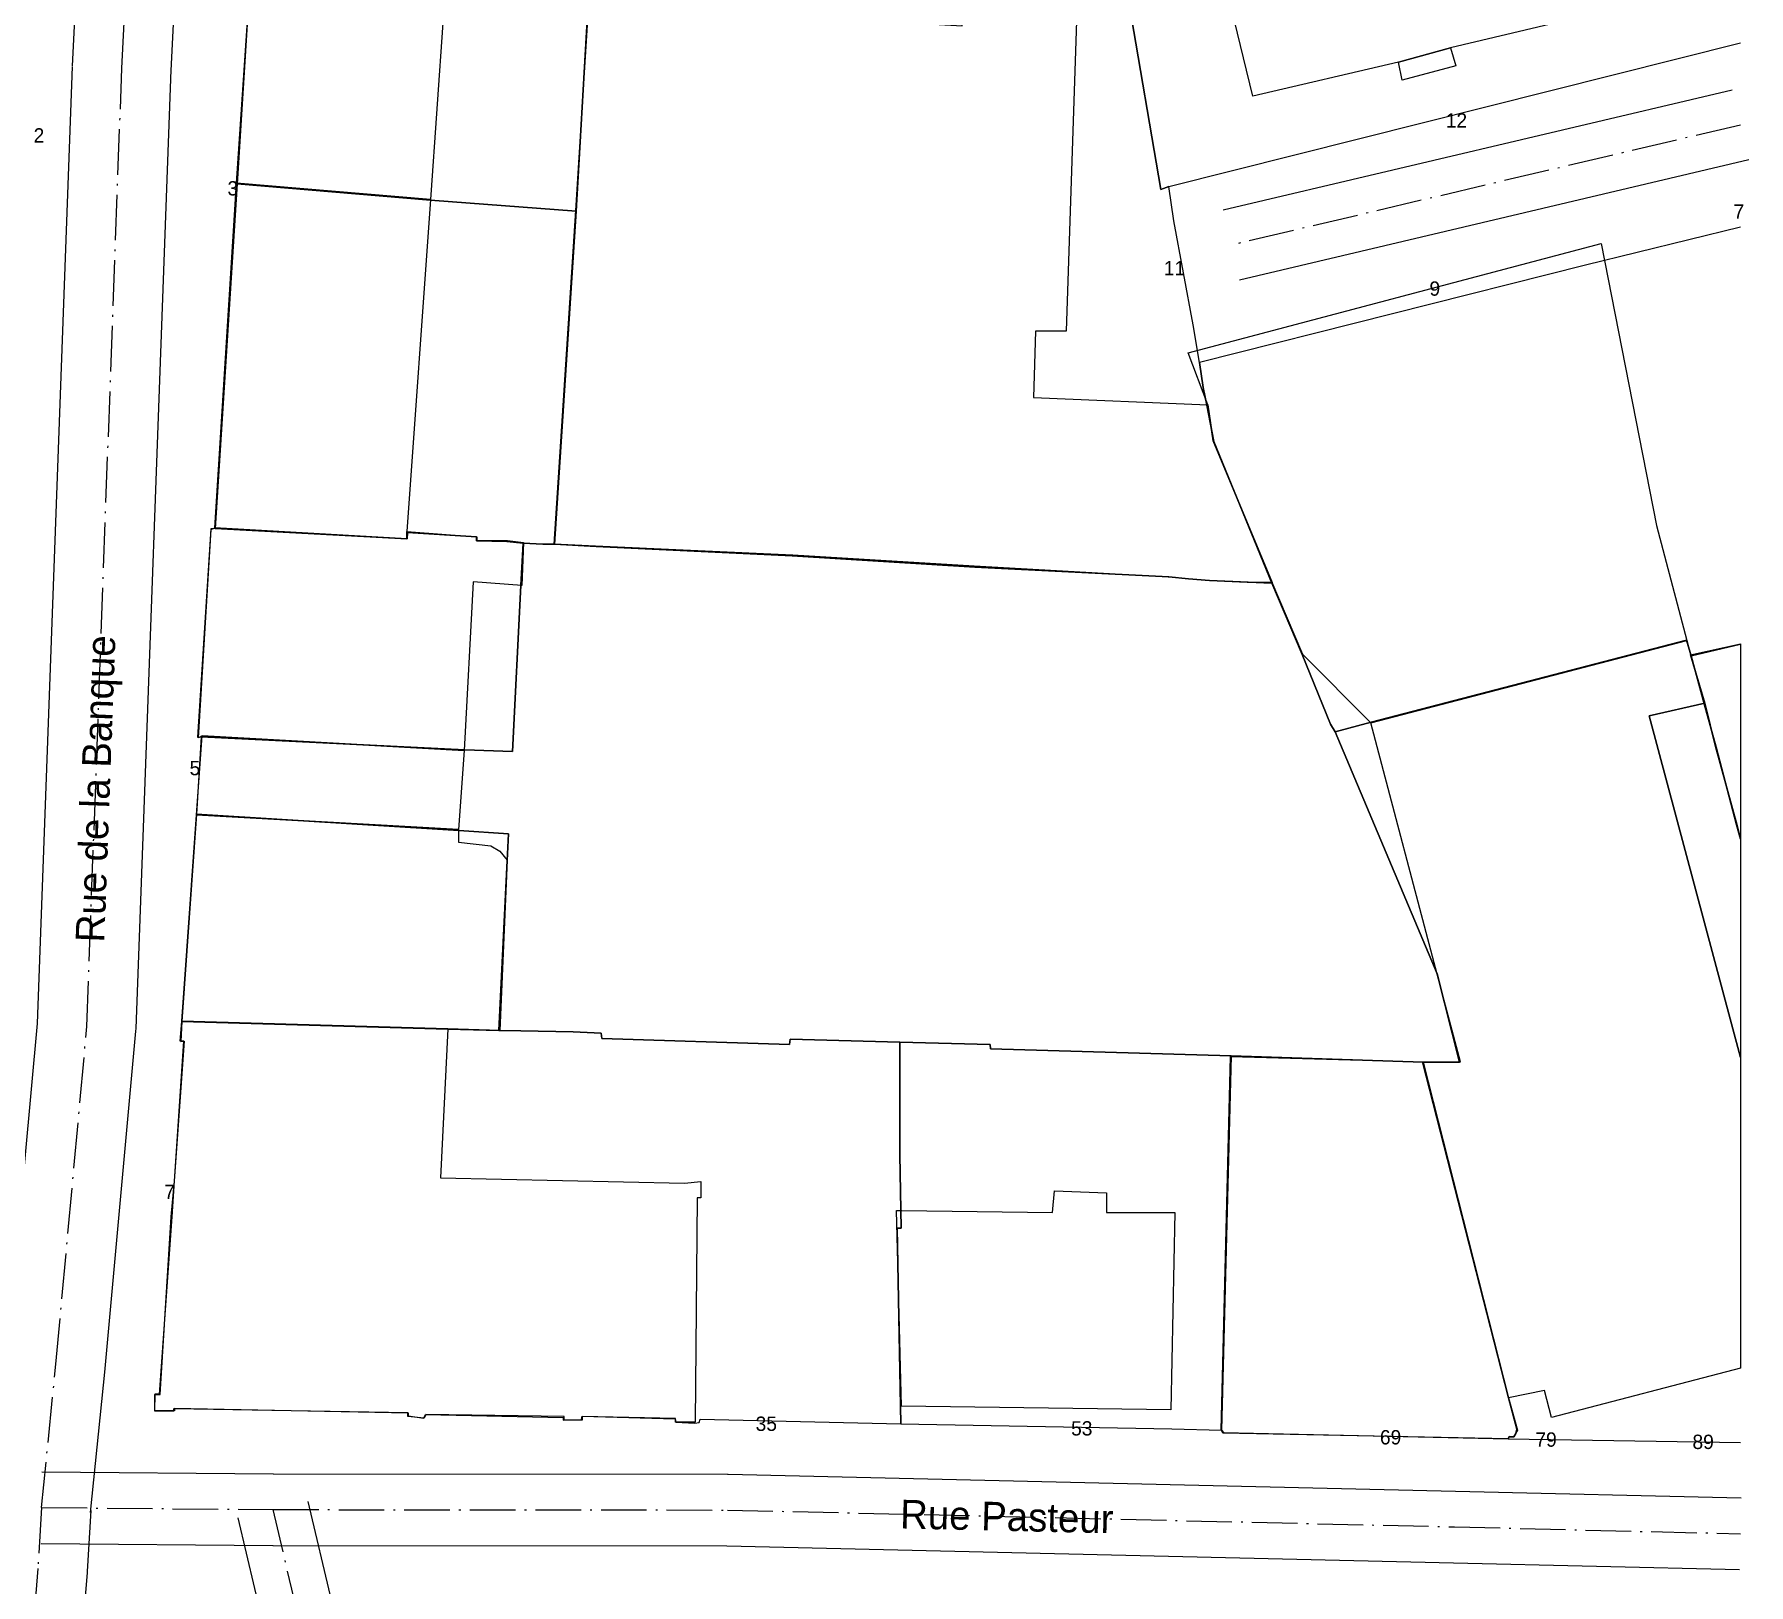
# Model space of a CAD drawing. Header units: metres. Extents: x 1927837 to 1929083, y 4266568 to 4267119.
# Drawn here: x 1928352.3 to 1928447.9, y 4266908.6 to 4266995 of the extents above; entities that cross this region are included whole.
import ezdxf
from ezdxf.enums import TextEntityAlignment as Align

# ---------------------------------------------------------------- set-up
doc = ezdxf.new("R2010")
doc.units = ezdxf.units.M
doc.linetypes.add('DASHDOT', pattern=[3.556, 2.54, -0.508, 0, -0.508])
for name, color, linetype in [('BAT_BATI', 8, 'CONTINUOUS'), ('CAD_LIMITE', 94, 'CONTINUOUS'), ('TXT_ADRESSE', 8, 'CONTINUOUS'), ('TXT_VOIE', 7, 'CONTINUOUS'), ('VOI_AXE', 1, 'DASHDOT'), ('VOI_BORDURE', 7, 'CONTINUOUS')]:
    doc.layers.add(name, color=color, linetype=linetype)

msp = doc.modelspace()

# ---------------------------------------------------------------- linework, layer by layer
at = {"layer": 'BAT_BATI'}
for points in [[(1928446.769, 4267013.168), (1928447.169, 4267011.667), (1928447.401, 4267011.723), (1928447.401, 4266998.109), (1928445.454, 4266997.657), (1928431.239, 4266994.268), (1928428.336, 4266993.47), (1928420.229, 4266991.576), (1928418.334, 4266999.383), (1928413.029, 4266998.189), (1928412.929, 4266998.889), (1928411.935, 4267004.794)], [(1928364.29, 4266997.433), (1928364.392, 4266998.835), (1928364.799, 4267005.139), (1928371.904, 4267004.632), (1928371.801, 4267001.43), (1928375.402, 4267001.126), (1928375.3, 4266998.423), (1928375.2, 4266998.224), (1928375.098, 4266995.922), (1928374.388, 4266985.815), (1928363.58, 4266986.725)], [(1928419.903, 4266964.455), (1928417.801, 4266964.557), (1928416.6, 4266964.658), (1928415.499, 4266964.76), (1928404.692, 4266965.37), (1928394.584, 4266965.98), (1928383.576, 4266966.491), (1928381.275, 4266966.594), (1928382.493, 4266985.207), (1928383.205, 4266996.715), (1928384.806, 4266996.614), (1928404.02, 4266995.494), (1928404.222, 4266997.295), (1928410.426, 4266996.889), (1928409.808, 4266978.476), (1928408.107, 4266978.478), (1928408.003, 4266974.775), (1928417.71, 4266974.365), (1928418.008, 4266972.363), (1928421.304, 4266964.454)], [(1928431.239, 4266994.268), (1928431.539, 4266993.267), (1928428.536, 4266992.469), (1928428.336, 4266993.47)], [(1928373.069, 4266967.302), (1928373.068, 4266966.901), (1928362.361, 4266967.512), (1928363.58, 4266986.725), (1928374.388, 4266985.815)], [(1928426.801, 4266956.643), (1928423.002, 4266960.449), (1928421.304, 4266964.454), (1928418.008, 4266972.363), (1928417.71, 4266974.365), (1928416.613, 4266977.268), (1928439.636, 4266983.351), (1928442.723, 4266967.637), (1928444.419, 4266961.23)], [(1928361.649, 4266955.904), (1928361.449, 4266955.804), (1928362.161, 4266967.412), (1928362.361, 4266967.512), (1928373.068, 4266966.901), (1928373.069, 4266967.302), (1928376.971, 4266966.998), (1928376.972, 4266966.798), (1928378.673, 4266966.796), (1928379.573, 4266966.695), (1928379.471, 4266964.293), (1928376.77, 4266964.496), (1928376.26, 4266955.089)], [(1928436.872, 4266917.904), (1928436.473, 4266919.405), (1928434.471, 4266919.007), (1928429.685, 4266937.725), (1928431.787, 4266937.724), (1928430.49, 4266942.629), (1928426.801, 4266956.643), (1928444.419, 4266961.23), (1928444.618, 4266960.428), (1928445.416, 4266957.726), (1928442.313, 4266957.029), (1928447.401, 4266937.971), (1928447.401, 4266920.649)], [(1928447.211, 4266950.919), (1928446.015, 4266955.324), (1928445.416, 4266957.726), (1928444.618, 4266960.428), (1928447.401, 4266961.039), (1928447.401, 4266950.155)], [(1928442.313, 4266957.029), (1928445.416, 4266957.726), (1928446.015, 4266955.324), (1928447.211, 4266950.919), (1928447.401, 4266950.155), (1928447.401, 4266937.971)], [(1928361.345, 4266951.501), (1928361.649, 4266955.904), (1928376.26, 4266955.089), (1928375.955, 4266950.686)], [(1928375.344, 4266939.578), (1928360.534, 4266939.992), (1928361.345, 4266951.501), (1928375.955, 4266950.686), (1928375.955, 4266949.986), (1928377.756, 4266949.784), (1928378.256, 4266949.483), (1928378.656, 4266948.982), (1928378.247, 4266939.476)], [(1928388.034, 4266917.649), (1928388.034, 4266917.85), (1928382.83, 4266917.954), (1928382.83, 4266917.754), (1928381.829, 4266917.755), (1928381.83, 4266917.956), (1928374.123, 4266918.063), (1928374.023, 4266917.863), (1928373.123, 4266917.964), (1928373.123, 4266918.164), (1928360.113, 4266918.377), (1928360.113, 4266918.276), (1928359.012, 4266918.277), (1928359.013, 4266919.178), (1928359.313, 4266919.177), (1928359.923, 4266929.085), (1928360.125, 4266931.086), (1928360.633, 4266938.892), (1928360.433, 4266938.892), (1928360.534, 4266939.992), (1928375.344, 4266939.578), (1928374.937, 4266931.272), (1928388.546, 4266930.959), (1928389.447, 4266931.058), (1928389.446, 4266930.157), (1928389.246, 4266930.158), (1928389.134, 4266917.648)], [(1928418.457, 4266917.221), (1928418.977, 4266938.036), (1928429.685, 4266937.725), (1928434.471, 4266919.007), (1928434.969, 4266917.204), (1928434.87, 4266917.004), (1928434.769, 4266916.805), (1928434.469, 4266916.805), (1928434.469, 4266916.705), (1928418.557, 4266917.02)], [(1928400.645, 4266918.538), (1928400.354, 4266929.447), (1928400.654, 4266929.447), (1928409.061, 4266929.339), (1928409.162, 4266930.539), (1928412.064, 4266930.436), (1928412.063, 4266929.335), (1928415.866, 4266929.332), (1928415.656, 4266918.324)]]:
    msp.add_lwpolyline(points, close=True, dxfattribs=at)
at = {"layer": 'CAD_LIMITE'}
for points in [[(1928382.507, 4266985.162), (1928383.174, 4266996.752), (1928383.223, 4266997.977), (1928383.361, 4267000.64), (1928381.968, 4267000.723), (1928375.383, 4267001.141), (1928371.773, 4267001.4), (1928371.876, 4267004.607), (1928364.757, 4267005.095), (1928364.374, 4266998.831), (1928364.27, 4266997.381), (1928363.602, 4266986.681), (1928374.391, 4266985.78), (1928382.507, 4266985.162)], [(1928383.174, 4266996.752), (1928382.507, 4266985.162), (1928381.303, 4266966.59), (1928383.62, 4266966.463), (1928394.551, 4266965.946), (1928404.721, 4266965.312), (1928415.536, 4266964.78), (1928416.634, 4266964.664), (1928417.809, 4266964.562), (1928419.952, 4266964.484), (1928421.274, 4266964.431)], [(1928421.274, 4266964.431), (1928418.052, 4266972.322), (1928417.659, 4266974.343), (1928417.459, 4266975.337), (1928417.253, 4266976.72), (1928416.887, 4266978.83), (1928415.818, 4266984.63), (1928415.531, 4266986.533), (1928415.092, 4266986.372), (1928413.328, 4266996.696)], [(1928413.328, 4266996.696), (1928415.092, 4266986.372), (1928415.531, 4266986.533)], [(1928415.531, 4266986.533), (1928447.401, 4266994.557)], [(1928381.303, 4266966.59), (1928382.507, 4266985.162), (1928374.391, 4266985.78), (1928363.602, 4266986.681), (1928362.375, 4266967.475), (1928373.09, 4266966.894), (1928373.1, 4266967.25), (1928376.952, 4266967.012), (1928376.952, 4266966.789), (1928378.633, 4266966.75), (1928379.55, 4266966.661), (1928380.654, 4266966.6), (1928381.303, 4266966.59)], [(1928447.401, 4266984.275), (1928438.764, 4266982.157), (1928417.253, 4266976.72), (1928417.459, 4266975.337), (1928417.659, 4266974.343), (1928418.052, 4266972.322), (1928421.274, 4266964.431), (1928422.965, 4266960.444), (1928424.559, 4266956.554), (1928424.801, 4266956.129), (1928426.812, 4266956.669), (1928444.386, 4266961.252), (1928444.645, 4266960.372)], [(1928379.55, 4266966.661), (1928378.633, 4266966.75), (1928376.952, 4266966.789), (1928376.952, 4266967.012), (1928373.1, 4266967.25), (1928373.09, 4266966.894), (1928362.375, 4266967.475), (1928362.141, 4266967.444), (1928361.397, 4266955.829), (1928361.607, 4266955.859), (1928376.303, 4266955.133), (1928378.955, 4266955.029), (1928379.417, 4266964.287), (1928379.55, 4266966.661)], [(1928419.009, 4266938.059), (1928429.707, 4266937.723), (1928431.739, 4266937.719), (1928430.499, 4266942.634), (1928424.801, 4266956.129), (1928424.559, 4266956.554), (1928422.965, 4266960.444), (1928421.274, 4266964.431), (1928419.952, 4266964.484), (1928417.809, 4266964.562), (1928416.634, 4266964.664), (1928415.536, 4266964.78), (1928404.721, 4266965.312), (1928394.551, 4266965.946), (1928383.62, 4266966.463), (1928381.303, 4266966.59), (1928380.654, 4266966.6), (1928379.55, 4266966.661), (1928379.417, 4266964.287), (1928378.955, 4266955.029), (1928376.303, 4266955.133), (1928361.607, 4266955.859), (1928361.334, 4266951.534), (1928375.966, 4266950.639), (1928378.73, 4266950.439), (1928378.659, 4266948.968), (1928378.189, 4266939.487), (1928379.416, 4266939.453), (1928382.332, 4266939.414), (1928383.905, 4266939.326), (1928383.931, 4266939.027), (1928394.403, 4266938.705), (1928394.431, 4266939.006), (1928400.546, 4266938.838), (1928405.573, 4266938.697), (1928405.606, 4266938.453), (1928419.009, 4266938.059)], [(1928447.401, 4266950.149), (1928447.188, 4266950.944), (1928446.047, 4266955.284), (1928445.374, 4266957.696), (1928444.645, 4266960.372), (1928444.386, 4266961.252), (1928426.812, 4266956.669), (1928424.801, 4266956.129), (1928430.499, 4266942.634), (1928431.739, 4266937.719), (1928429.707, 4266937.723), (1928434.469, 4266919), (1928434.939, 4266917.249), (1928434.877, 4266917.013), (1928434.767, 4266916.831), (1928434.5, 4266916.844), (1928434.459, 4266916.709), (1928447.401, 4266916.501)], [(1928447.401, 4266961.028), (1928444.645, 4266960.372), (1928445.374, 4266957.696), (1928446.047, 4266955.284), (1928447.188, 4266950.944), (1928447.401, 4266950.149)], [(1928444.645, 4266960.372), (1928447.401, 4266961.028)], [(1928378.189, 4266939.487), (1928378.659, 4266948.968), (1928378.73, 4266950.439), (1928375.966, 4266950.639), (1928361.334, 4266951.534), (1928360.532, 4266939.983), (1928375.343, 4266939.562), (1928378.189, 4266939.487)], [(1928400.546, 4266938.838), (1928394.431, 4266939.006), (1928394.403, 4266938.705), (1928383.931, 4266939.027), (1928383.905, 4266939.326), (1928382.332, 4266939.414), (1928379.416, 4266939.453), (1928378.189, 4266939.487), (1928375.343, 4266939.562), (1928360.532, 4266939.983), (1928360.471, 4266938.869), (1928360.65, 4266938.887), (1928360.095, 4266931.104), (1928359.965, 4266929.086), (1928359.26, 4266919.197), (1928359.025, 4266919.21), (1928359.004, 4266918.275), (1928360.059, 4266918.258), (1928360.101, 4266918.415), (1928373.14, 4266918.163), (1928373.146, 4266917.997), (1928374.009, 4266917.872), (1928374.104, 4266918.076), (1928381.781, 4266917.908), (1928381.778, 4266917.752), (1928382.793, 4266917.789), (1928382.833, 4266917.969), (1928388.017, 4266917.822), (1928388.055, 4266917.635), (1928389.127, 4266917.595), (1928389.368, 4266917.626), (1928389.408, 4266917.806), (1928400.596, 4266917.543), (1928400.397, 4266928.456), (1928400.624, 4266928.454), (1928400.546, 4266932.543), (1928400.55, 4266935.046), (1928400.546, 4266938.838)], [(1928418.474, 4266917.188), (1928419.009, 4266938.059), (1928405.606, 4266938.453), (1928405.573, 4266938.697), (1928400.546, 4266938.838), (1928400.55, 4266935.046), (1928400.546, 4266932.543), (1928400.624, 4266928.454), (1928400.397, 4266928.456), (1928400.596, 4266917.543), (1928415.698, 4266917.277), (1928418.474, 4266917.188)], [(1928418.474, 4266917.188), (1928418.588, 4266917.058), (1928434.459, 4266916.709), (1928434.5, 4266916.844), (1928434.767, 4266916.831), (1928434.877, 4266917.013), (1928434.939, 4266917.249), (1928434.469, 4266919), (1928429.707, 4266937.723), (1928419.009, 4266938.059), (1928418.474, 4266917.188)]]:
    msp.add_lwpolyline(points, dxfattribs=at)
at = {"layer": 'VOI_AXE'}
for points in [[(1928357.181, 4266993.137), (1928357.793, 4267005.346), (1928356.597, 4267010.851), (1928354.3, 4267015.556), (1928350.201, 4267020.664), (1928346.205, 4267027.174)], [(1928352.702, 4266912.879), (1928353.51, 4266920.884), (1928355.229, 4266939.697), (1928357.181, 4266993.137)], [(1928447.401, 4266989.967), (1928419.02, 4266983.27)], [(1928352.702, 4266912.879), (1928352.499, 4266909.476), (1928350.272, 4266883.159), (1928346.253, 4266866.348), (1928336.329, 4266849.445), (1928330.018, 4266842.145), (1928326.612, 4266839.547), (1928322.407, 4266837.048), (1928311.894, 4266832.254), (1928307.989, 4266829.857), (1928305.785, 4266827.657), (1928302.078, 4266823.257), (1928299.171, 4266818.056), (1928298.868, 4266814.453)], [(1928352.702, 4266912.879), (1928365.612, 4266912.767)], [(1928409.204, 4266869.492), (1928380.906, 4266893.937), (1928369.306, 4266903.156), (1928367.007, 4266906.861), (1928365.612, 4266912.767)], [(1928365.612, 4266912.767), (1928390.932, 4266912.743), (1928431.462, 4266911.804), (1928447.401, 4266911.42)]]:
    msp.add_lwpolyline(points, dxfattribs=at)
at = {"layer": 'VOI_BORDURE'}
for points in [[(1928359.928, 4266992.999), (1928360.539, 4267005.208), (1928360.541, 4267005.45), (1928360.521, 4267005.691), (1928360.48, 4267005.929), (1928359.285, 4267011.434), (1928359.195, 4267011.752), (1928359.069, 4267012.057), (1928356.771, 4267016.763), (1928356.623, 4267017.029), (1928356.445, 4267017.278), (1928352.454, 4267022.25), (1928348.549, 4267028.612)], [(1928354.434, 4266993.275), (1928355.028, 4267005.119), (1928353.98, 4267009.943), (1928351.963, 4267014.075), (1928348.057, 4267018.943), (1928347.858, 4267019.225), (1928343.861, 4267025.735)], [(1928349.966, 4266913.155), (1928350.772, 4266921.147), (1928352.484, 4266939.873), (1928354.433, 4266993.237)], [(1928355.438, 4266912.603), (1928356.246, 4266920.608), (1928356.248, 4266920.634), (1928357.968, 4266939.447), (1928357.977, 4266939.597), (1928359.929, 4266993.037)], [(1928446.942, 4266991.913), (1928418.56, 4266985.217)], [(1928447.86, 4266988.02), (1928419.479, 4266981.324)], [(1928352.72, 4266914.879), (1928365.629, 4266914.767)], [(1928365.614, 4266914.767), (1928390.934, 4266914.743), (1928390.978, 4266914.742), (1928431.508, 4266913.804), (1928447.449, 4266913.42)], [(1928355.447, 4266912.714), (1928355.244, 4266909.312), (1928355.239, 4266909.244), (1928353.012, 4266882.927)], [(1928389.422, 4266883.938), (1928379.63, 4266892.397), (1928368.061, 4266901.59), (1928367.931, 4266901.703), (1928367.812, 4266901.826), (1928367.703, 4266901.959), (1928367.606, 4266902.101), (1928365.308, 4266905.806), (1928365.204, 4266905.995), (1928365.122, 4266906.194), (1928365.061, 4266906.401), (1928363.666, 4266912.307)], [(1928410.512, 4266871.006), (1928382.214, 4266895.451), (1928382.15, 4266895.503), (1928370.822, 4266904.505), (1928368.879, 4266907.638), (1928367.558, 4266913.227)], [(1928352.685, 4266910.879), (1928365.595, 4266910.767)], [(1928365.61, 4266910.767), (1928390.908, 4266910.743), (1928431.415, 4266909.805), (1928447.353, 4266909.421)]]:
    msp.add_lwpolyline(points, dxfattribs=at)

# ---------------------------------------------------------------- texts
at = {"layer": 'TXT_ADRESSE'}
for s, p in [('2', (1928352.263, 4266988.988)), ('12', (1928430.975, 4266989.825)), ('3', (1928363.069, 4266986.036)), ('7', (1928447.013, 4266984.736)), ('11', (1928415.255, 4266981.583)), ('9', (1928430.066, 4266980.448)), ('5', (1928360.957, 4266953.713)), ('7', (1928359.543, 4266930.086)), ('35', (1928392.507, 4266917.155)), ('53', (1928410.09, 4266916.898)), ('69', (1928427.303, 4266916.401)), ('79', (1928435.97, 4266916.273)), ('89', (1928444.726, 4266916.145))]:
    msp.add_text(s, height=0.8, dxfattribs=at).set_placement(p)
at = {"layer": 'TXT_VOIE'}
for s, rotation, p in [('Rue de la Banque', 87.9083, (1928355.713, 4266952.957)), ('Rue Pasteur', -1.32684, (1928406.51, 4266912.382))]:
    msp.add_text(s, height=1.6, rotation=rotation, dxfattribs=at).set_placement(p, align=Align.MIDDLE_CENTER)

doc.saveas('drawing.dxf')
